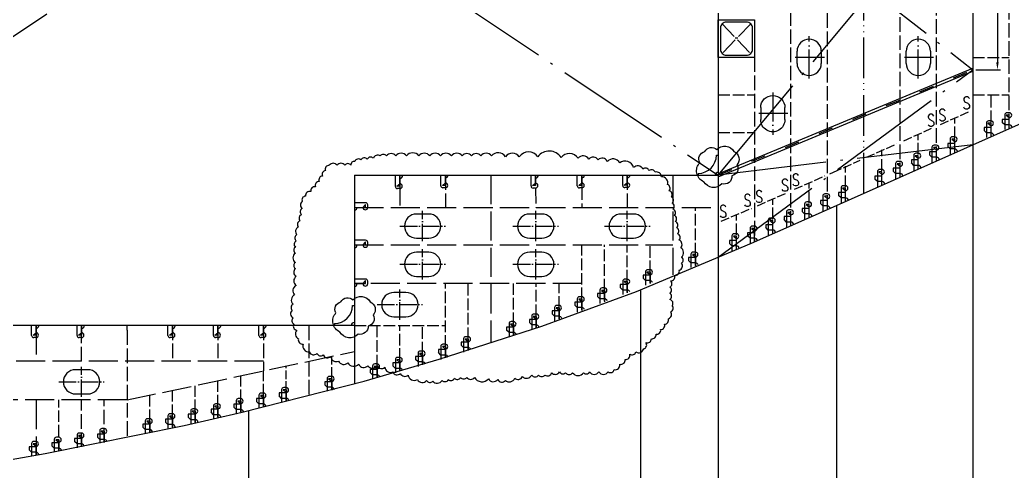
# Model space of a CAD drawing. Extents: x 373818 to 563892, y 592057 to 634257.
# Drawn here: x 533682 to 550048, y 606295 to 613744 of the extents above; entities that cross this region are included whole.
import ezdxf

# ---------------------------------------------------------------- set-up
doc = ezdxf.new("R2010")
doc.units = 0
doc.header["$LTSCALE"] = 40
doc.header["$MEASUREMENT"] = 0
for name, pattern in [('ACAD_ISO02W100', [15, 12, -3]), ('ACAD_ISO03W100', [30, 12, -18]), ('ACAD_ISO04W100', [30.5, 24, -3, 0.5, -3]), ('ACAD_ISO05W100', [34, 24, -3, 0.5, -3, 0.5, -3])]:
    doc.linetypes.add(name, pattern=pattern)
doc.layers.get('0').update_dxf_attribs({"linetype": 'CONTINUOUS'})
doc.layers.get('DEFPOINTS').update_dxf_attribs({"linetype": 'CONTINUOUS'})
for name, color, linetype in [('01CONTINUOUS', 2, 'CONTINUOUS'), ('C-CEN', 4, 'ACAD_ISO04W100'), ('C-CON', 4, 'CONTINUOUS'), ('C-DAS', 4, 'ACAD_ISO02W100'), ('MODIFY', 7, 'CONTINUOUS'), ('TEXT', 9, 'CONTINUOUS'), ('Y-CON', 2, 'CONTINUOUS'), ('Y-DAS', 2, 'ACAD_ISO02W100'), ('Y-H', 2, 'ACAD_ISO03W100'), ('Y-PH', 2, 'ACAD_ISO05W100')]:
    doc.layers.add(name, color=color, linetype=linetype)
doc.styles.add('ROMANS', font='romans.shx', dxfattribs={"width": 0.75, "height": 250, "bigfont": 'hzdx.shx'})

# ---------------------------------------------------------------- blocks, each defined once
blk = doc.blocks.new('A$C3512239F')
at = {"color": 7, "linetype": 'ACAD_ISO04W100', "ltscale": 0.3}
for p, q in [((375, 0), (375, 500)), ((0, 250), (750, 250))]:
    blk.add_line(p, q, dxfattribs=at)
at = {"color": 7, "linetype": 'Continuous'}
for p, q in [((475, 450), (275, 450)), ((275, 50), (475, 50))]:
    blk.add_line(p, q, dxfattribs=at)
for centre, start, end in [((275, 250), 90, 270), ((475, 250), 270, 90)]:
    blk.add_arc(centre, 200, start, end, dxfattribs=at)
blk = doc.blocks.new('A$C63D31A94')
at = {"layer": 'C-CEN', "ltscale": 0.5}
for p, q in [((250, 700), (250, 0)), ((0, 350), (500, 350))]:
    blk.add_line(p, q, dxfattribs=at)
at = {"layer": 'C-CON'}
for p, q in [((50, 250), (50, 450)), ((450, 450), (450, 250))]:
    blk.add_line(p, q, dxfattribs=at)
for centre, start, end in [((250, 450), 0, 180), ((250, 250), 180, 0)]:
    blk.add_arc(centre, 200, start, end, dxfattribs=at)

msp = doc.modelspace()

# ---------------------------------------------------------------- linework, layer by layer
at = {"color": 1, "linetype": 'ByBlock'}
for p, q in [((549805.2, 616094.9), (549805.2, 613044.9)), ((549450.3, 612919.9), (549855.2, 612919.9))]:
    msp.add_line(p, q, dxfattribs=at)
at = {"lineweight": -2, "ltscale": 0.5}
for p, q in [((545200.3, 611204.9), (549400.3, 612944.9)), ((545200.3, 611154.9), (549400, 612895.2))]:
    msp.add_line(p, q, dxfattribs=at)
for p, q in [((549699.3, 612076.1), (549659.3, 612076.1)), ((550000.3, 612210.5), (549960.3, 612210.5)), ((549100.3, 611813.2), (549060.3, 611813.2)), ((548800.3, 611674.7), (548760.3, 611674.7)), ((549400.3, 611682.6), (549400.3, 602462.2)), ((545170.3, 611509.9), (545200.3, 611509.9)), ((548500.3, 611540.7), (548460.3, 611540.7)), ((547900.3, 611274.8), (547860.3, 611274.8)), ((548200.3, 611406.8), (548160.3, 611406.8)), ((544870.3, 611209.9), (544870.3, 611179.9)), ((539950.3, 610959.8), (539910.3, 610959.8)), ((540700.3, 610971.4), (540660.3, 610971.4)), ((542187.8, 610968.4), (542147.8, 610968.4)), ((542950.3, 610971.2), (542910.3, 610971.2)), ((543700.3, 610974.1), (543660.3, 610974.1)), ((547300.3, 611004.9), (547260.3, 611004.9)), ((547000.3, 610871.3), (546960.3, 610871.3)), ((539420.3, 610648.9), (539420.3, 610688.9)), ((546400.3, 610605.8), (546360.3, 610605.8)), ((546700.3, 610738.6), (546660.3, 610738.6)), ((547152.7, 610679), (547152.7, 604412.6)), ((546100.3, 610473), (546060.3, 610473)), ((545800.3, 610340.2), (545760.3, 610340.2)), ((545500.3, 610213.4), (545460.3, 610213.4)), ((539420.3, 610029.9), (539420.3, 610069.9)), ((544825.3, 609909.8), (544785.3, 609909.8)), ((545200.3, 609827.9), (545200.3, 605829.6)), ((544075.3, 609618.6), (544035.3, 609618.6)), ((543700.3, 609464.1), (543660.3, 609464.1)), ((539420.3, 609389.9), (539420.3, 609429.9)), ((543325.3, 609319), (543285.3, 609319)), ((543920.2, 609292.1), (543920.2, 604412.6)), ((542950.3, 609173.4), (542910.3, 609173.4)), ((539170.3, 609029.9), (539200.3, 609029.9)), ((542575.3, 609030.7), (542535.3, 609030.7)), ((542200.3, 608888.8), (542160.3, 608888.8)), ((538870.3, 608729.9), (538870.3, 608699.9)), ((541825.3, 608763.2), (541785.3, 608763.2)), ((533950.3, 608499.9), (533910.3, 608499.9)), ((534700.3, 608499.9), (534660.3, 608499.9)), ((536200.3, 608499.9), (536160.3, 608499.9)), ((536950.3, 608499.9), (536910.3, 608499.9)), ((537700.3, 608499.9), (537660.3, 608499.9)), ((541075.3, 608514.7), (541035.3, 608514.7)), ((540700.3, 608390.2), (540660.3, 608390.2)), ((539950.3, 608171.2), (539910.3, 608171.2)), ((540325.3, 608277.9), (540285.3, 608277.9)), ((539575.3, 608064.4), (539535.3, 608064.4)), ((538825.3, 607858.3), (538785.3, 607858.3)), ((538075.3, 607674.9), (538035.3, 607674.9)), ((537325.3, 607491.8), (537285.3, 607491.8)), ((537700.3, 607583.2), (537660.3, 607583.2)), ((536575.3, 607324), (536535.3, 607324)), ((536950.3, 607405.7), (536910.3, 607405.7)), ((535825.3, 607160.5), (535785.3, 607160.5)), ((536200.3, 607242.3), (536160.3, 607242.3)), ((537455.2, 607294.7), (537455.2, 604412.6)), ((535075.3, 606997.1), (535035.3, 606997.1)), ((534325.3, 606854.1), (534285.3, 606854.1)), ((534700.3, 606923), (534660.3, 606923)), ((533950.3, 606785.2), (533910.3, 606785.2))]:
    msp.add_line(p, q)
at = {"color": 7, "ltscale": 0.2}
for p, q in [((550000.3, 612100.9), (549885.3, 612100.9)), ((549885.3, 612100.9), (549885.3, 612051.4)), ((549925.3, 612175.5), (549925.3, 611934.4)), ((549699.3, 611966.5), (549584.3, 611966.5)), ((549584.3, 611966.5), (549584.3, 611917)), ((549624.3, 611877), (549584.3, 611917)), ((549624.3, 612041.1), (549624.3, 611800)), ((549925.3, 612011.4), (549885.3, 612051.4)), ((550000.3, 612011.4), (549925.3, 612011.4)), ((549025.3, 611778.2), (549025.3, 611519.7)), ((549699.3, 611877), (549624.3, 611877)), ((548725.3, 611639.7), (548725.3, 611381.2)), ((549100.3, 611703.6), (548985.3, 611703.6)), ((548985.3, 611703.6), (548985.3, 611654.1)), ((549025.3, 611614.1), (548985.3, 611654.1)), ((549100.3, 611614.1), (549025.3, 611614.1)), ((548500.3, 611431.2), (548385.3, 611431.2)), ((548385.3, 611431.2), (548385.3, 611381.6)), ((548425.3, 611505.7), (548425.3, 611247.2)), ((548685.3, 611565.1), (548685.3, 611515.6)), ((548800.3, 611565.1), (548685.3, 611565.1)), ((548725.3, 611475.6), (548685.3, 611515.6)), ((548800.3, 611475.6), (548725.3, 611475.6)), ((548200.3, 611297.2), (548085.3, 611297.2)), ((548085.3, 611297.2), (548085.3, 611247.7)), ((548125.3, 611371.8), (548125.3, 611113.3)), ((548425.3, 611341.6), (548385.3, 611381.6)), ((548500.3, 611341.6), (548425.3, 611341.6)), ((539875.3, 610994.8), (539875.3, 611179.9)), ((540625.3, 611006.4), (540625.3, 611173.9)), ((542112.8, 611003.4), (542112.8, 611179.9)), ((542875.3, 611006.2), (542875.3, 611179.9)), ((543625.3, 611009.1), (543625.3, 611179.9)), ((547900.3, 611165.2), (547785.3, 611165.2)), ((547785.3, 611165.2), (547785.3, 611115.7)), ((547825.3, 611075.7), (547785.3, 611115.7)), ((547825.3, 611239.8), (547825.3, 610981.3)), ((548125.3, 611207.7), (548085.3, 611247.7)), ((548200.3, 611207.7), (548125.3, 611207.7)), ((547225.3, 610969.9), (547225.3, 610711.4)), ((547900.3, 611075.7), (547825.3, 611075.7)), ((547000.3, 610761.8), (546885.3, 610761.8)), ((546885.3, 610761.8), (546885.3, 610712.2)), ((546925.3, 610836.3), (546925.3, 610577.9)), ((547300.3, 610895.4), (547185.3, 610895.4)), ((547185.3, 610895.4), (547185.3, 610845.8)), ((547225.3, 610805.8), (547185.3, 610845.8)), ((547300.3, 610805.8), (547225.3, 610805.8)), ((539385.3, 610723.9), (539200.3, 610723.9)), ((546700.3, 610629), (546585.3, 610629)), ((546585.3, 610629), (546585.3, 610579.5)), ((546625.3, 610703.6), (546625.3, 610445.1)), ((546925.3, 610672.2), (546885.3, 610712.2)), ((547000.3, 610672.2), (546925.3, 610672.2)), ((546025.3, 610438), (546025.3, 610179.5)), ((546400.3, 610496.2), (546285.3, 610496.2)), ((546285.3, 610496.2), (546285.3, 610446.7)), ((546325.3, 610406.7), (546285.3, 610446.7)), ((546325.3, 610570.8), (546325.3, 610312.3)), ((546625.3, 610539.5), (546585.3, 610579.5)), ((546700.3, 610539.5), (546625.3, 610539.5)), ((545725.3, 610305.2), (545725.3, 610046.7)), ((546100.3, 610363.4), (545985.3, 610363.4)), ((545985.3, 610363.4), (545985.3, 610313.9)), ((546025.3, 610273.9), (545985.3, 610313.9)), ((546100.3, 610273.9), (546025.3, 610273.9)), ((546400.3, 610406.7), (546325.3, 610406.7)), ((545425.3, 610178.4), (545425.3, 609919.9)), ((545685.3, 610230.7), (545685.3, 610181.1)), ((545800.3, 610230.7), (545685.3, 610230.7)), ((545725.3, 610141.1), (545685.3, 610181.1)), ((545800.3, 610141.1), (545725.3, 610141.1)), ((539385.3, 610104.9), (539200.3, 610104.9)), ((545500.3, 610103.9), (545385.3, 610103.9)), ((545385.3, 610103.9), (545385.3, 610054.3)), ((545425.3, 610014.3), (545385.3, 610054.3)), ((545500.3, 610014.3), (545425.3, 610014.3)), ((544710.3, 609820.4), (544710.3, 609770.8)), ((544825.3, 609820.4), (544710.3, 609820.4)), ((544750.3, 609874.8), (544750.3, 609656)), ((544750.3, 609730.8), (544710.3, 609770.8)), ((544825.3, 609730.8), (544750.3, 609730.8)), ((539385.3, 609464.9), (539200.3, 609464.9)), ((544075.3, 609529.2), (543960.3, 609529.2)), ((543960.3, 609529.2), (543960.3, 609479.6)), ((544000.3, 609439.6), (543960.3, 609479.6)), ((544000.3, 609583.6), (544000.3, 609364.8)), ((543585.3, 609374.7), (543585.3, 609325.1)), ((543700.3, 609374.7), (543585.3, 609374.7)), ((543625.3, 609285.1), (543585.3, 609325.1)), ((543625.3, 609429.1), (543625.3, 609210.3)), ((544075.3, 609439.6), (544000.3, 609439.6)), ((542875.3, 609138.4), (542875.3, 608919.6)), ((543325.3, 609229.5), (543210.3, 609229.5)), ((543210.3, 609229.5), (543210.3, 609179.9)), ((543250.3, 609139.9), (543210.3, 609179.9)), ((543250.3, 609284), (543250.3, 609065.1)), ((543325.3, 609139.9), (543250.3, 609139.9)), ((543700.3, 609285.1), (543625.3, 609285.1)), ((542500.3, 608995.7), (542500.3, 608776.9)), ((542835.3, 609083.9), (542835.3, 609034.4)), ((542950.3, 609083.9), (542835.3, 609083.9)), ((542875.3, 608994.4), (542835.3, 609034.4)), ((542950.3, 608994.4), (542875.3, 608994.4)), ((542085.3, 608799.3), (542085.3, 608749.8)), ((542200.3, 608799.3), (542085.3, 608799.3)), ((542125.3, 608853.8), (542125.3, 608634.9)), ((542575.3, 608941.3), (542460.3, 608941.3)), ((542460.3, 608941.3), (542460.3, 608891.7)), ((542500.3, 608851.7), (542460.3, 608891.7)), ((542575.3, 608851.7), (542500.3, 608851.7)), ((533875.3, 608534.9), (533875.3, 608699.9)), ((534625.3, 608534.9), (534625.3, 608699.9)), ((536125.3, 608534.9), (536125.3, 608699.9)), ((536875.3, 608534.9), (536875.3, 608699.9)), ((537625.3, 608534.9), (537625.3, 608699.9)), ((541825.3, 608673.7), (541710.3, 608673.7)), ((541710.3, 608673.7), (541710.3, 608624.2)), ((541750.3, 608728.2), (541750.3, 608509.3)), ((542125.3, 608709.8), (542085.3, 608749.8)), ((542200.3, 608709.8), (542125.3, 608709.8)), ((541000.3, 608479.7), (541000.3, 608260.9)), ((541750.3, 608584.2), (541710.3, 608624.2)), ((541825.3, 608584.2), (541750.3, 608584.2)), ((540625.3, 608355.2), (540625.3, 608136.9)), ((541075.3, 608425.2), (540960.3, 608425.2)), ((540960.3, 608425.2), (540960.3, 608375.7)), ((541000.3, 608335.7), (540960.3, 608375.7)), ((541075.3, 608335.7), (541000.3, 608335.7)), ((540325.3, 608188.4), (540210.3, 608188.4)), ((540210.3, 608188.4), (540210.3, 608138.8)), ((540250.3, 608242.9), (540250.3, 608025.1)), ((540700.3, 608300.7), (540585.3, 608300.7)), ((540585.3, 608300.7), (540585.3, 608251.2)), ((540625.3, 608211.2), (540585.3, 608251.2)), ((540700.3, 608211.2), (540625.3, 608211.2)), ((539500.3, 608029.4), (539500.3, 607824.4)), ((539835.3, 608081.7), (539835.3, 608032.1)), ((539950.3, 608081.7), (539835.3, 608081.7)), ((539875.3, 607992.1), (539835.3, 608032.1)), ((539875.3, 608136.2), (539875.3, 607919.3)), ((539950.3, 607992.1), (539875.3, 607992.1)), ((540250.3, 608098.8), (540210.3, 608138.8)), ((540325.3, 608098.8), (540250.3, 608098.8)), ((538750.3, 607823.3), (538750.3, 607618.2)), ((539575.3, 607975), (539460.3, 607975)), ((539460.3, 607975), (539460.3, 607925.4)), ((539500.3, 607885.4), (539460.3, 607925.4)), ((539575.3, 607885.4), (539500.3, 607885.4)), ((538825.3, 607768.8), (538710.3, 607768.8)), ((538710.3, 607768.8), (538710.3, 607719.3)), ((538750.3, 607679.3), (538710.3, 607719.3)), ((538825.3, 607679.3), (538750.3, 607679.3)), ((537700.3, 607493.7), (537585.3, 607493.7)), ((537585.3, 607493.7), (537585.3, 607444.2)), ((537625.3, 607548.2), (537625.3, 607343.1)), ((538075.3, 607585.4), (537960.3, 607585.4)), ((537960.3, 607585.4), (537960.3, 607535.9)), ((538000.3, 607495.9), (537960.3, 607535.9)), ((538000.3, 607639.9), (538000.3, 607434.8)), ((538075.3, 607495.9), (538000.3, 607495.9)), ((536875.3, 607370.7), (536875.3, 607165.7)), ((537325.3, 607402.3), (537210.3, 607402.3)), ((537210.3, 607402.3), (537210.3, 607352.7)), ((537250.3, 607312.7), (537210.3, 607352.7)), ((537250.3, 607456.8), (537250.3, 607251.7)), ((537625.3, 607404.2), (537585.3, 607444.2)), ((537700.3, 607404.2), (537625.3, 607404.2)), ((536125.3, 607207.3), (536125.3, 607002.2)), ((536575.3, 607234.5), (536460.3, 607234.5)), ((536460.3, 607234.5), (536460.3, 607185)), ((536500.3, 607145), (536460.3, 607185)), ((536500.3, 607289), (536500.3, 607083.9)), ((536835.3, 607316.3), (536835.3, 607266.7)), ((536950.3, 607316.3), (536835.3, 607316.3)), ((536875.3, 607226.7), (536835.3, 607266.7)), ((536950.3, 607226.7), (536875.3, 607226.7)), ((537325.3, 607312.7), (537250.3, 607312.7)), ((535825.3, 607071.1), (535710.3, 607071.1)), ((535710.3, 607071.1), (535710.3, 607021.5)), ((535750.3, 606981.5), (535710.3, 607021.5)), ((535750.3, 607125.5), (535750.3, 606920.5)), ((536200.3, 607152.8), (536085.3, 607152.8)), ((536085.3, 607152.8), (536085.3, 607103.3)), ((536125.3, 607063.3), (536085.3, 607103.3)), ((536200.3, 607063.3), (536125.3, 607063.3)), ((536575.3, 607145), (536500.3, 607145)), ((534585.3, 606833.6), (534585.3, 606784)), ((534700.3, 606833.6), (534585.3, 606833.6)), ((534625.3, 606888), (534625.3, 606682.9)), ((535075.3, 606907.6), (534960.3, 606907.6)), ((534960.3, 606907.6), (534960.3, 606858.1)), ((535000.3, 606818.1), (534960.3, 606858.1)), ((535000.3, 606962.1), (535000.3, 606757)), ((535825.3, 606981.5), (535750.3, 606981.5)), ((533950.3, 606695.7), (533835.3, 606695.7)), ((533835.3, 606695.7), (533835.3, 606646.2)), ((533875.3, 606750.2), (533875.3, 606545.1)), ((534325.3, 606764.6), (534210.3, 606764.6)), ((534210.3, 606764.6), (534210.3, 606715.1)), ((534250.3, 606675.1), (534210.3, 606715.1)), ((534250.3, 606819.1), (534250.3, 606614)), ((534325.3, 606675.1), (534250.3, 606675.1)), ((534625.3, 606744), (534585.3, 606784)), ((534700.3, 606744), (534625.3, 606744)), ((535075.3, 606818.1), (535000.3, 606818.1)), ((533875.3, 606606.2), (533835.3, 606646.2)), ((533950.3, 606606.2), (533875.3, 606606.2))]:
    msp.add_line(p, q, dxfattribs=at)
for centre, radius, start, end in [((549659.3, 612041.1), 35, 90, 180), ((549699.3, 612036.1), 40, 270, 90), ((549960.3, 612175.5), 35, 90, 180), ((550000.3, 612170.5), 40, 270, 90), ((549060.3, 611778.2), 35, 90, 180), ((549100.3, 611773.2), 40, 270, 90), ((548760.3, 611639.7), 35, 90, 180), ((548800.3, 611634.7), 40, 270, 90), ((544870.3, 611509.9), 300, 270, 0), ((548460.3, 611505.7), 35, 90, 180), ((548500.3, 611500.7), 40, 270, 90), ((547860.3, 611239.8), 35, 90, 180), ((547900.3, 611234.8), 40, 270, 90), ((548160.3, 611371.8), 35, 90, 180), ((548200.3, 611366.8), 40, 270, 90), ((545200.3, 611179.9), 50, 90, 180), ((539910.3, 610994.8), 35, 180, 270), ((539950.3, 610999.8), 40, 270, 90), ((540660.3, 611006.4), 35, 180, 270), ((540700.3, 611011.4), 40, 270, 90), ((542147.8, 611003.4), 35, 180, 270), ((542187.8, 611008.4), 40, 270, 90), ((542910.3, 611006.2), 35, 180, 270), ((542950.3, 611011.2), 40, 270, 90), ((543660.3, 611009.1), 35, 180, 270), ((543700.3, 611014.1), 40, 270, 90), ((547260.3, 610969.9), 35, 90, 180), ((547300.3, 610964.9), 40, 270, 90), ((546960.3, 610836.3), 35, 90, 180), ((547000.3, 610831.3), 40, 270, 90), ((539380.3, 610648.9), 40, 180, 360), ((539385.3, 610688.9), 35, 0, 90), ((546360.3, 610570.8), 35, 90, 180), ((546400.3, 610565.8), 40, 270, 90), ((546660.3, 610703.6), 35, 90, 180), ((546700.3, 610698.6), 40, 270, 90), ((546060.3, 610438), 35, 90, 180), ((546100.3, 610433), 40, 270, 90), ((545760.3, 610305.2), 35, 90, 180), ((545800.3, 610300.2), 40, 270, 90), ((545460.3, 610178.4), 35, 90, 180), ((545500.3, 610173.4), 40, 270, 90), ((539380.3, 610029.9), 40, 180, 360), ((539385.3, 610069.9), 35, 0, 90), ((544785.3, 609874.8), 35, 90, 180), ((544825.3, 609869.8), 40, 270, 90), ((544035.3, 609583.6), 35, 90, 180), ((544075.3, 609578.6), 40, 270, 90), ((539385.3, 609429.9), 35, 0, 90), ((543660.3, 609429.1), 35, 90, 180), ((543700.3, 609424.1), 40, 270, 90), ((539380.3, 609389.9), 40, 180, 360), ((543285.3, 609284), 35, 90, 180), ((543325.3, 609279), 40, 270, 90), ((542910.3, 609138.4), 35, 90, 180), ((542950.3, 609133.4), 40, 270, 90), ((538870.3, 609029.9), 300, 270, 0), ((542535.3, 608995.7), 35, 90, 180), ((542575.3, 608990.7), 40, 270, 90), ((542160.3, 608853.8), 35, 90, 180), ((542200.3, 608848.8), 40, 270, 90), ((539200.3, 608699.9), 50, 90, 180), ((541785.3, 608728.2), 35, 90, 180), ((541825.3, 608723.2), 40, 270, 90), ((533910.3, 608534.9), 35, 180, 270), ((533950.3, 608539.9), 40, 270, 90), ((534660.3, 608534.9), 35, 180, 270), ((534700.3, 608539.9), 40, 270, 90), ((536160.3, 608534.9), 35, 180, 270), ((536200.3, 608539.9), 40, 270, 90), ((536910.3, 608534.9), 35, 180, 270), ((536950.3, 608539.9), 40, 270, 90), ((537660.3, 608534.9), 35, 180, 270), ((537700.3, 608539.9), 40, 270, 90), ((541035.3, 608479.7), 35, 90, 180), ((541075.3, 608474.7), 40, 270, 90), ((540660.3, 608355.2), 35, 90, 180), ((540700.3, 608350.2), 40, 270, 90), ((539910.3, 608136.2), 35, 90, 180), ((539950.3, 608131.2), 40, 270, 90), ((540285.3, 608242.9), 35, 90, 180), ((540325.3, 608237.9), 40, 270, 90), ((539535.3, 608029.4), 35, 90, 180), ((539575.3, 608024.4), 40, 270, 90), ((538785.3, 607823.3), 35, 90, 180), ((538825.3, 607818.3), 40, 270, 90), ((538035.3, 607639.9), 35, 90, 180), ((538075.3, 607634.9), 40, 270, 90), ((537285.3, 607456.8), 35, 90, 180), ((537325.3, 607451.8), 40, 270, 90), ((537660.3, 607548.2), 35, 90, 180), ((537700.3, 607543.2), 40, 270, 90), ((536535.3, 607289), 35, 90, 180), ((536575.3, 607284), 40, 270, 90), ((536910.3, 607370.7), 35, 90, 180), ((536950.3, 607365.7), 40, 270, 90), ((535785.3, 607125.5), 35, 90, 180), ((535825.3, 607120.5), 40, 270, 90), ((536160.3, 607207.3), 35, 90, 180), ((536200.3, 607202.3), 40, 270, 90), ((535035.3, 606962.1), 35, 90, 180), ((535075.3, 606957.1), 40, 270, 90), ((534285.3, 606819.1), 35, 90, 180), ((534325.3, 606814.1), 40, 270, 90), ((534660.3, 606888), 35, 90, 180), ((534700.3, 606883), 40, 270, 90), ((533910.3, 606750.2), 35, 90, 180), ((533950.3, 606745.2), 40, 270, 90)]:
    msp.add_arc(centre, radius, start, end)
for centre, start, end in [((550000.3, 611966.4), 0, 90), ((549699.3, 611832), 0, 90), ((549100.3, 611569.1), 0, 90), ((548800.3, 611430.6), 0, 90), ((548500.3, 611296.6), 0, 90), ((539950.3, 611170.1), 270, 8.76984), ((540700.3, 611181.6), 270, 357.7434), ((542187.8, 611178.7), 270, 8.76984), ((542950.3, 611181.5), 270, 357.92635), ((543700.3, 611184.4), 270, 354.23381), ((548200.3, 611162.7), 0, 90), ((547900.3, 611030.7), 0, 90), ((547300.3, 610760.8), 0, 90), ((539200.3, 610648.9), 270, 0), ((547000.3, 610627.3), 0, 90), ((546700.3, 610494.5), 0, 90), ((546100.3, 610228.9), 0, 90), ((546400.3, 610361.7), 0, 90), ((545800.3, 610096.1), 0, 90), ((539200.3, 610029.9), 270, 0), ((545500.3, 609969.3), 0, 90), ((544825.3, 609685.8), 15.80224, 90), ((539200.3, 609389.9), 270, 0), ((544075.3, 609394.6), 15.80224, 90), ((543325.3, 609094.9), 15.80224, 90), ((543700.3, 609240.1), 15.80224, 90), ((542950.3, 608949.4), 15.80224, 90), ((542575.3, 608806.7), 15.80224, 90), ((533950.3, 608696.7), 270, 355.34759), ((534700.3, 608696.7), 270, 355.34759), ((536200.3, 608696.7), 270, 355.34759), ((536950.3, 608696.7), 270, 355.34759), ((537700.3, 608696.7), 270, 355.34759), ((542200.3, 608664.8), 15.80224, 90), ((541825.3, 608539.2), 15.80224, 90), ((541075.3, 608290.7), 15.80224, 90), ((540700.3, 608166.2), 15.40693, 90), ((539950.3, 607947.1), 5.85431, 90), ((540325.3, 608053.9), 5.85431, 90), ((539575.3, 607840.4), 5.85431, 90), ((538825.3, 607634.3), 5.85431, 90), ((538075.3, 607450.9), 5.85431, 90), ((537700.3, 607359.2), 5.85431, 90), ((536950.3, 607181.7), 5.85431, 90), ((537325.3, 607267.8), 5.85431, 90), ((536200.3, 607018.3), 5.85431, 90), ((536575.3, 607100), 5.85431, 90), ((535825.3, 606936.5), 5.85431, 90), ((534325.3, 606630.1), 5.85431, 90), ((534700.3, 606699), 5.85431, 90), ((535075.3, 606773.1), 5.85431, 90), ((533950.3, 606561.2), 5.85431, 90)]:
    msp.add_arc(centre, 45, start, end, dxfattribs=at)
at = {"color": 1, "linetype": 'ByBlock'}
msp.add_solid([(549784.4, 613044.9), (549826, 613044.9), (549805.2, 612919.9)], dxfattribs=at)
at = {"layer": '01CONTINUOUS'}
for p, q in [((549400.3, 614789.9), (549400.3, 611682.6)), ((539200.3, 611179.9), (539200.3, 607730.6)), ((539200.3, 611179.9), (539200.3, 607730.6)), ((539200.3, 611179.9), (545200.3, 611179.9)), ((539200.3, 608699.9), (526450.3, 608699.9))]:
    msp.add_line(p, q, dxfattribs=at)
msp.add_lwpolyline([(545200.3, 613743.9), (545800.3, 613743.9), (545800.3, 613124.9), (545200.3, 613124.9)], close=True, dxfattribs=at)
msp.add_lwpolyline([(532788.3, 606356.4), (534100.3, 606585.7), (536393.3, 607049.3), (537350.3, 607267.9), (539359.3, 607781.5), (540600.3, 608142), (542293.3, 608688.1), (543850.3, 609262.9), (545749.3, 610057.6), (547100.3, 610655.6), (550350.3, 612106.7)], dxfattribs=at)
at = {"layer": 'C-CEN', "ltscale": 2}
for p, q in [((526450.3, 623739.9), (545200.3, 611179.9)), ((526450.3, 608699.9), (545200.3, 621259.9)), ((545200.3, 616219.9), (549400.3, 612919.9)), ((545200.3, 611179.9), (549400.3, 616206.9)), ((545200.3, 609827.9), (549400.3, 612919.9)), ((549400.3, 611682.6), (545200.3, 611179.9))]:
    msp.add_line(p, q, dxfattribs=at)
at = {"layer": 'C-CEN', "ltscale": 0.3}
for p, q in [((545264.6, 613678.2), (545736, 613187.8)), ((545736, 613678.2), (545264.6, 613187.8))]:
    msp.add_line(p, q, dxfattribs=at)
at = {"layer": 'C-DAS', "ltscale": 0.5}
for p, q in [((548200.3, 611146.8), (548200.3, 619314.9)), ((546400.3, 610345.8), (546400.3, 618695.9)), ((547000.3, 610611.3), (547000.3, 618695.9)), ((548800.3, 611414.7), (548800.3, 616206.9)), ((550000.3, 611950.5), (550000.3, 616219.9)), ((545800.3, 613124.9), (545800.3, 610080.2))]:
    msp.add_line(p, q, dxfattribs=at)
at = {"layer": 'C-DAS', "ltscale": 0.3}
for p, q in [((545848, 610676.3), (546339.6, 610893.9)), ((545246.9, 610422.4), (545749.3, 610632.6))]:
    msp.add_line(p, q, dxfattribs=at)
at = {"layer": 'C-DAS'}
for p, q in [((539200.3, 610648.9), (545200.3, 610648.9)), ((539200.3, 610029.9), (544450.3, 610029.9)), ((542950.3, 609389.9), (539200.3, 609389.9)), ((535450.3, 607469.9), (539200.3, 608269.9)), ((537700.3, 608109.9), (523450.3, 608109.9)), ((535450.3, 607469.9), (529450.3, 607469.9))]:
    msp.add_line(p, q, dxfattribs=at)
at = {"layer": 'C-DAS', "ltscale": 0.3}
for points in [[(548866.4, 612019.1), (549354.2, 612237)], [(548259.9, 611748.4), (548746.2, 611965.5)], [(547647.5, 611474.9), (548142.8, 611696.1)], [(547039.4, 611203.6), (547100.3, 611230.6), (547541.4, 611427.5)], [(546458.8, 610946.7), (546959.9, 611168.5)]]:
    msp.add_lwpolyline(points, dxfattribs=at)
at = {"layer": 'DEFPOINTS', "color": 0, "linetype": 'ByBlock'}
msp.add_point((549400.3, 612919.9), dxfattribs=at)
at = {"layer": 'MODIFY', "color": 1, "linetype": 'Continuous'}
for points in [[(545459.8, 611568.4, -0.5205671), (545509.6, 611353.1, -0.5205671), (545426.7, 611171, -0.5205671), (545260.8, 611038.5, -0.5205671), (544962.2, 611071.6, -0.5205671), (544895.9, 611386.3, -0.5205671), (544978.8, 611568.4, -0.5205671), (545177.9, 611601.5, -0.5205671), (545459.8, 611568.4)], [(539143, 611343.9, 0.5205671), (539041.1, 611343.9, 0.5205671), (538913.7, 611343.9, 0.5205671), (538786.3, 611343.9, 0.5205671), (538722.6, 611254.8, 0.5205671), (538671.7, 611165.7, 0.5205671), (538620.7, 611076.6, 0.5205671), (538557, 610987.5, 0.5205671), (538480.6, 610911.2, 0.5205671), (538391.4, 610834.8, 0.5205671), (538340.5, 610745.7, 0.5205671), (538340.5, 610631.1, 0.5205671), (538327.7, 610529.3, 0.5205671), (538302.3, 610427.5, 0.5205671), (538276.8, 610325.6, 0.5205671), (538251.3, 610198.4, 0.5205671), (538238.6, 610096.5, 0.5205671), (538225.8, 609994.7, 0.5205671), (538225.8, 609892.9, 0.5205671), (538225.8, 609740.1, 0.5205671), (538225.8, 609638.3, 0.5205671), (538238.6, 609511, 0.5205671), (538238.6, 609358.3, 0.5205671), (538213.1, 609205.5, 0.5205671), (538187.6, 609052.8, 0.5205671), (538174.9, 608951, 0.5205671), (538187.6, 608823.7, 0.5205671), (538200.3, 608721.9, 0.5205671), (538251.3, 608620, 0.5205671), (538276.8, 608480, 0.5205671), (538353.2, 608390.9, 0.5205671), (538455.1, 608263.6, 0.5205671), (538582.5, 608238.2, 0.5205671), (538684.4, 608212.7, 0.5205671), (538811.8, 608187.3, 0.5205671), (538939.2, 608110.9, 0.5205671), (539092, 608085.4, 0.5205671), (539270.3, 608060, 0.5205671), (539423.2, 608034.5, 0.5205671), (539576.1, 608034.5, 0.5205671), (539703.4, 608009.1, 0.5205671), (539830.8, 607932.7, 0.5205671), (539958.2, 607907.2, 0.5205671), (540085.6, 607881.8, 0.5205671), (540238.4, 607805.4, 0.5205671), (540391.3, 607792.7, 0.5205671), (540493.2, 607780, 0.5205671), (540646, 607792.7, 0.5205671), (540747.9, 607805.4, 0.5205671), (540849.9, 607830.9, 0.5205671), (540951.8, 607843.6, 0.5205671), (541053.7, 607843.6, 0.5205671), (541181, 607843.6, 0.5205671), (541410.3, 607818.1, 0.5205671), (541563.2, 607805.4, 0.5205671), (541690.6, 607792.7, 0.5205671), (541843.4, 607830.9, 0.5205671), (541970.8, 607856.3, 0.5205671), (542123.7, 607881.8, 0.5205671), (542238.3, 607881.8, 0.5205671), (542340.2, 607881.8, 0.5205671), (542454.8, 607920, 0.5205671), (542582.2, 607932.7, 0.5205671), (542684.1, 607920, 0.5205671), (542798.8, 607920, 0.5205671), (542977.1, 607920, 0.5205671), (543079, 607932.7, 0.5205671), (543231.9, 607932.7, 0.5205671), (543384.7, 607932.7, 0.5205671), (543486.6, 607970.9, 0.5205671), (543575.8, 608060, 0.5205671), (543664.9, 608136.3, 0.5205671), (543741.4, 608225.4, 0.5205671), (543843.3, 608263.6, 0.5205671), (543970.7, 608314.5, 0.5205671), (544008.9, 608416.4, 0.5205671), (544098, 608480, 0.5205671), (544174.5, 608556.4, 0.5205671), (544250.9, 608632.8, 0.5205671), (544314.6, 608721.9, 0.5205671), (544378.3, 608811, 0.5205671), (544416.5, 608925.5, 0.5205671), (544442, 609027.3, 0.5205671), (544403.8, 609129.2, 0.5205671), (544403.8, 609231, 0.5205671), (544403.8, 609332.8, 0.5205671), (544416.5, 609434.7, 0.5205671), (544480.2, 609523.8, 0.5205671), (544556.6, 609612.8, 0.5205671), (544594.8, 609727.4, 0.5205671), (544594.8, 609829.2, 0.5205671), (544582.1, 609982, 0.5205671), (544556.6, 610109.3, 0.5205671), (544531.1, 610211.1, 0.5205671), (544518.4, 610312.9, 0.5205671), (544492.9, 610414.7, 0.5205671), (544480.2, 610516.6, 0.5205671), (544454.7, 610618.4, 0.5205671), (544442, 610720.2, 0.5205671), (544429.2, 610822.1, 0.5205671), (544391, 610923.9, 0.5205671), (544365.5, 611025.7, 0.5205671), (544263.6, 611153, 0.5205671), (544161.7, 611229.4, 0.5205671), (544059.8, 611254.8, 0.5205671), (543957.9, 611280.3, 0.5205671), (543805.1, 611305.7, 0.5205671), (543575.8, 611382.1, 0.5205671), (543372, 611407.6, 0.5205671), (543219.1, 611433, 0.5205671), (543066.3, 611445.7, 0.5205671), (542887.9, 611458.5, 0.5205671), (542607.7, 611471.2, 0.5205671), (542225.6, 611483.9, 0.5205671), (541919.8, 611483.9, 0.5205671), (541690.6, 611483.9, 0.5205671), (541461.3, 611496.7, 0.5205671), (541282.9, 611496.7, 0.5205671), (541130.1, 611496.7, 0.5205671), (540977.2, 611496.7, 0.5205671), (540798.9, 611496.7, 0.5205671), (540620.6, 611496.7, 0.5205671), (540442.2, 611496.7, 0.5205671), (540263.9, 611496.7, 0.5205671), (540060.1, 611496.7, 0.5205671), (539881.8, 611496.7, 0.5205671), (539728.9, 611496.7, 0.5205671), (539627, 611496.7, 0.5205671), (539512.4, 611458.5, 0.5205671), (539410.5, 611445.7, 0.5205671), (539308.6, 611433, 0.5205671), (539206.6, 611407.6, 0.5205671), (539143, 611343.9)], [(539459.8, 609088.4, -0.5205671), (539509.6, 608873.1, -0.5205671), (539426.7, 608691, -0.5205671), (539260.8, 608558.5, -0.5205671), (538962.2, 608591.6, -0.5205671), (538895.9, 608906.3, -0.5205671), (538978.8, 609088.4, -0.5205671), (539177.9, 609121.5, -0.5205671), (539459.8, 609088.4)]]:
    msp.add_lwpolyline(points, format="xyb", close=True, dxfattribs=at)
at = {"layer": 'TEXT'}
msp.add_lwpolyline([(545235.3, 613258.5, 0.4142136), (545335.3, 613158.5), (545665.3, 613158.5, 0.4142136), (545765.3, 613258.5), (545765.3, 613607.5, 0.4142136), (545665.3, 613707.5), (545335.3, 613707.5, 0.4142136), (545235.3, 613607.5), (545235.3, 613258.5)], format="xyb", dxfattribs=at)
at = {"layer": 'Y-CON'}
for p, q in [((545200.3, 622611.9), (545200.3, 613699.9)), ((545200.3, 622611.9), (545200.3, 613699.9)), ((545200.3, 621714.7), (545200.3, 613699.9)), ((545200.3, 621714.7), (545200.3, 613699.9)), ((545200.3, 613699.9), (545200.3, 610725.1)), ((545200.3, 613699.9), (545200.3, 609827.9)), ((545200.3, 613699.9), (545200.3, 609827.9)), ((545200.3, 613699.9), (545200.3, 610725.1)), ((545800.3, 613699.9), (545800.3, 613069.9)), ((545800.3, 613699.9), (545800.3, 613124.9)), ((539950.3, 610999.8), (539950.3, 611179.9)), ((540700.3, 611011.4), (540700.3, 611171.4)), ((542187.8, 611008.4), (542187.8, 611179.9)), ((542950.3, 611011.2), (542950.3, 611179.9)), ((543700.3, 611014.1), (543700.3, 611179.9)), ((544825.3, 609869.8), (544825.3, 609682.7)), ((544075.3, 609578.6), (544075.3, 609391.5)), ((543700.3, 609424.1), (543700.3, 609237)), ((542950.3, 609133.4), (542950.3, 608946.2)), ((543325.3, 609279), (543325.3, 609091.8)), ((542575.3, 608990.7), (542575.3, 608803.6)), ((542200.3, 608848.8), (542200.3, 608661.6)), ((533950.3, 608539.9), (533950.3, 608699.9)), ((534700.3, 608539.9), (534700.3, 608699.9)), ((536200.3, 608539.9), (536200.3, 608699.9)), ((536950.3, 608539.9), (536950.3, 608699.9)), ((537700.3, 608539.9), (537700.3, 608699.9)), ((541825.3, 608723.2), (541825.3, 608536)), ((541075.3, 608474.7), (541075.3, 608287.5)), ((540700.3, 608350.2), (540700.3, 608163)), ((540325.3, 608237.9), (540325.3, 608050.7)), ((539575.3, 608024.4), (539575.3, 607837.3)), ((539950.3, 608131.2), (539950.3, 607944)), ((538825.3, 607818.3), (538825.3, 607631.1)), ((537700.3, 607543.2), (537700.3, 607356)), ((538075.3, 607634.9), (538075.3, 607447.7)), ((536950.3, 607365.7), (536950.3, 607178.6)), ((537325.3, 607451.8), (537325.3, 607264.6)), ((536200.3, 607202.3), (536200.3, 607015.1)), ((536575.3, 607284), (536575.3, 607096.9)), ((535825.3, 607120.5), (535825.3, 606933.4)), ((534700.3, 606883), (534700.3, 606695.9)), ((535075.3, 606957.1), (535075.3, 606769.9)), ((533950.3, 606745.2), (533950.3, 606558)), ((534325.3, 606814.1), (534325.3, 606626.9))]:
    msp.add_line(p, q, dxfattribs=at)
for points in [[(550000.3, 611950.5), (550000.3, 612170.5), (549950.3, 612170.5), (550000.3, 612130.5)], [(549699.3, 611816.1), (549699.3, 612036.1), (549649.3, 612036.1), (549699.3, 611996.1)], [(549100.3, 611553.2), (549100.3, 611773.2), (549050.3, 611773.2), (549100.3, 611733.2)], [(548800.3, 611414.7), (548800.3, 611634.7), (548750.3, 611634.7), (548800.3, 611594.7)], [(548500.3, 611280.7), (548500.3, 611500.7), (548450.3, 611500.7), (548500.3, 611460.7)], [(548200.3, 611146.8), (548200.3, 611366.8), (548150.3, 611366.8), (548200.3, 611326.8)], [(539950.3, 611152.6), (539950.3, 610999.8), (539900.3, 610999.8), (539950.3, 611039.8)], [(540700.3, 611179.9), (540700.3, 611011.4), (540650.3, 611011.4), (540700.3, 611051.4)], [(542187.8, 611161.2), (542187.8, 611008.4), (542137.8, 611008.4), (542187.8, 611048.4)], [(542950.3, 611164.1), (542950.3, 611011.2), (542900.3, 611011.2), (542950.3, 611051.2)], [(543700.3, 611167), (543700.3, 611014.1), (543650.3, 611014.1), (543700.3, 611054.1)], [(547900.3, 611012.8), (547900.3, 611232.8), (547850.3, 611232.8), (547900.3, 611192.8)], [(547300.3, 610744.9), (547300.3, 610964.9), (547250.3, 610964.9), (547300.3, 610924.9)], [(547000.3, 610611.3), (547000.3, 610831.3), (546950.3, 610831.3), (547000.3, 610791.3)], [(539200.3, 610648.9), (539380.3, 610648.9), (539380.3, 610698.9), (539340.3, 610648.9)], [(546700.3, 610478.6), (546700.3, 610698.6), (546650.3, 610698.6), (546700.3, 610658.6)], [(546100.3, 610213), (546100.3, 610433), (546050.3, 610433), (546100.3, 610393)], [(546400.3, 610345.8), (546400.3, 610565.8), (546350.3, 610565.8), (546400.3, 610525.8)], [(545800.3, 610080.2), (545800.3, 610300.2), (545750.3, 610300.2), (545800.3, 610260.2)], [(545500.3, 609953.4), (545500.3, 610173.4), (545450.3, 610173.4), (545500.3, 610133.4)], [(539200.3, 610029.9), (539380.3, 610029.9), (539380.3, 610079.9), (539340.3, 610029.9)], [(544825.3, 609689.8), (544825.3, 609869.8), (544775.3, 609869.8), (544825.3, 609829.8)], [(544075.3, 609398.6), (544075.3, 609578.6), (544025.3, 609578.6), (544075.3, 609538.6)], [(539200.3, 609389.9), (539380.3, 609389.9), (539380.3, 609439.9), (539340.3, 609389.9)], [(543700.3, 609244.1), (543700.3, 609424.1), (543650.3, 609424.1), (543700.3, 609384.1)], [(542950.3, 608953.4), (542950.3, 609133.4), (542900.3, 609133.4), (542950.3, 609093.4)], [(543325.3, 609099), (543325.3, 609279), (543275.3, 609279), (543325.3, 609239)], [(542575.3, 608810.7), (542575.3, 608990.7), (542525.3, 608990.7), (542575.3, 608950.7)], [(542200.3, 608668.8), (542200.3, 608848.8), (542150.3, 608848.8), (542200.3, 608808.8)], [(533950.3, 608692.7), (533950.3, 608539.9), (533900.3, 608539.9), (533950.3, 608579.9)], [(534700.3, 608692.7), (534700.3, 608539.9), (534650.3, 608539.9), (534700.3, 608579.9)], [(536200.3, 608692.7), (536200.3, 608539.9), (536150.3, 608539.9), (536200.3, 608579.9)], [(536950.3, 608692.7), (536950.3, 608539.9), (536900.3, 608539.9), (536950.3, 608579.9)], [(537700.3, 608692.7), (537700.3, 608539.9), (537650.3, 608539.9), (537700.3, 608579.9)], [(541825.3, 608543.2), (541825.3, 608723.2), (541775.3, 608723.2), (541825.3, 608683.2)], [(541075.3, 608294.7), (541075.3, 608474.7), (541025.3, 608474.7), (541075.3, 608434.7)], [(540700.3, 608170.2), (540700.3, 608350.2), (540650.3, 608350.2), (540700.3, 608310.2)], [(540325.3, 608057.9), (540325.3, 608237.9), (540275.3, 608237.9), (540325.3, 608197.9)], [(539575.3, 607844.4), (539575.3, 608024.4), (539525.3, 608024.4), (539575.3, 607984.4)], [(539950.3, 607951.2), (539950.3, 608131.2), (539900.3, 608131.2), (539950.3, 608091.2)], [(538825.3, 607638.3), (538825.3, 607818.3), (538775.3, 607818.3), (538825.3, 607778.3)], [(537700.3, 607363.2), (537700.3, 607543.2), (537650.3, 607543.2), (537700.3, 607503.2)], [(538075.3, 607454.9), (538075.3, 607634.9), (538025.3, 607634.9), (538075.3, 607594.9)], [(536950.3, 607185.7), (536950.3, 607365.7), (536900.3, 607365.7), (536950.3, 607325.7)], [(537325.3, 607271.8), (537325.3, 607451.8), (537275.3, 607451.8), (537325.3, 607411.8)], [(536200.3, 607022.3), (536200.3, 607202.3), (536150.3, 607202.3), (536200.3, 607162.3)], [(536575.3, 607104), (536575.3, 607284), (536525.3, 607284), (536575.3, 607244)], [(535825.3, 606940.5), (535825.3, 607120.5), (535775.3, 607120.5), (535825.3, 607080.5)], [(534700.3, 606703), (534700.3, 606883), (534650.3, 606883), (534700.3, 606843)], [(535075.3, 606777.1), (535075.3, 606957.1), (535025.3, 606957.1), (535075.3, 606917.1)], [(533950.3, 606565.2), (533950.3, 606745.2), (533900.3, 606745.2), (533950.3, 606705.2)], [(534325.3, 606634.1), (534325.3, 606814.1), (534275.3, 606814.1), (534325.3, 606774.1)]]:
    msp.add_lwpolyline(points, dxfattribs=at)
at = {"layer": 'Y-DAS', "ltscale": 0.4}
for p, q in [((549400.3, 613124.9), (550000.3, 613124.9)), ((545200.3, 612505.9), (545800.3, 612505.9)), ((549400.3, 612505.9), (550000.3, 612505.9)), ((549699.3, 611816.1), (549699.3, 612505.9)), ((549100.3, 611552.7), (549100.3, 612123.6)), ((545200.3, 611886.9), (545800.3, 611886.9)), ((548500.3, 611280.2), (548500.3, 611859)), ((547900.3, 611012.3), (547900.3, 611597.4)), ((547300.3, 610744.4), (547300.3, 611329.5)), ((546700.3, 610478.1), (546700.3, 611053.6)), ((546100.3, 610212.5), (546100.3, 610788)), ((544825.3, 609869.8), (544825.3, 610648.9)), ((545500.3, 609952.9), (545500.3, 610528.4)), ((542950.3, 609133.4), (542950.3, 610029.9)), ((543325.3, 609279), (543325.3, 610029.9)), ((543700.3, 609424.1), (543700.3, 610029.9)), ((544075.3, 609578.6), (544075.3, 610029.9)), ((540700.3, 608350.2), (540700.3, 609389.9)), ((541075.3, 608474.7), (541075.3, 609389.9)), ((541825.3, 608723.2), (541825.3, 609389.9)), ((542200.3, 608855.9), (542200.3, 609389.9)), ((542575.3, 608990.7), (542575.3, 609383.1)), ((539200.3, 608699.9), (540700.3, 608699.9)), ((539575.3, 608024.4), (539575.3, 608699.9)), ((539950.3, 608131.2), (539950.3, 608699.9)), ((540325.3, 608237.9), (540325.3, 608699.9)), ((538825.3, 607818.3), (538825.3, 608189.9)), ((537325.3, 607451.8), (537325.3, 607869.9)), ((537700.3, 607543.2), (537700.3, 607949.9)), ((536575.3, 607284), (536575.3, 607704.5)), ((536950.3, 607365.7), (536950.3, 607786.2)), ((535825.3, 607120.5), (535825.3, 607549.9)), ((536200.3, 607202.3), (536200.3, 607629.9)), ((534325.3, 606626.9), (534325.3, 607469.9))]:
    msp.add_line(p, q, dxfattribs=at)
at = {"layer": 'Y-DAS'}
for p, q in [((539950.3, 611159.8), (539950.3, 610648.9)), ((541450.3, 611179.9), (541450.3, 608411.4)), ((544450.3, 611179.9), (544450.3, 609534.4)), ((533950.3, 608699.9), (533950.3, 608109.9)), ((536950.3, 608699.9), (536950.3, 608619.9)), ((533950.3, 607469.9), (533950.3, 606558))]:
    msp.add_line(p, q, dxfattribs=at)
at = {"layer": 'Y-DAS', "ltscale": 0.5}
for p, q in [((540700.3, 611179.9), (540700.3, 610648.9)), ((543700.3, 611179.9), (543700.3, 610648.9)), ((542187.8, 610954.6), (542190.5, 610648.9)), ((542950.3, 611010.9), (542950.3, 610648.9)), ((539200.3, 609928.4), (539200.3, 608503.4)), ((534700.3, 608109.9), (534700.3, 608699.9)), ((535450.3, 608619.9), (535450.3, 608699.9)), ((536200.3, 608699.9), (536200.3, 608109.9)), ((536200.3, 608619.9), (536200.3, 608699.9)), ((536950.3, 608619.9), (536950.3, 608699.9)), ((536950.3, 608699.9), (536950.3, 608109.9)), ((537700.3, 608619.9), (537700.3, 608699.9)), ((537700.3, 608699.9), (537700.3, 607949.9)), ((537700.3, 608699.9), (537700.3, 608619.9)), ((538450.3, 608699.9), (538450.3, 607539.4)), ((535450.3, 608619.9), (535450.3, 606851.6)), ((534700.3, 606695.9), (534700.3, 607469.9)), ((535075.3, 606769.9), (535075.3, 607469.9))]:
    msp.add_line(p, q, dxfattribs=at)
at = {"layer": 'Y-DAS', "ltscale": 0.3}
msp.add_line((538075.3, 607634.9), (538075.3, 608023.8), dxfattribs=at)
at = {"layer": 'Y-H', "ltscale": 0.5}
msp.add_line((545200.3, 611179.9), (549400.3, 612919.9), dxfattribs=at)
at = {"layer": 'Y-PH', "ltscale": 0.7}
msp.add_line((547600.3, 610878.9), (547600.3, 619314.9), dxfattribs=at)

# ---------------------------------------------------------------- block references
at = {"layer": 'C-CON', "rotation": 179.9999999999955}
for p in [(546950.3, 613474.9), (548750.3, 613474.9)]:
    msp.add_blockref('A$C63D31A94', p, dxfattribs=at)
at = {"layer": 'C-CON', "xscale": -1, "rotation": 359.9999999999964}
msp.add_blockref('A$C63D31A94', (546350.3, 611846.4), dxfattribs=at)
at = {"layer": 'C-CON'}
for p in [(539950.3, 610089.4), (541815.5, 610089.4), (543325.3, 610089.4), (539950.3, 609459.9), (541815.5, 609459.9), (539575.3, 608794.9), (534325.3, 607519.9)]:
    msp.add_blockref('A$C3512239F', p, dxfattribs=at)

# ---------------------------------------------------------------- texts
at = {"style": 'ROMANS', "width": 0.75}
for p in [(549232.4, 612272), (548831.7, 612070.5), (548645.4, 611984.4), (546236.5, 610913.7), (546416.4, 611001.6), (545811, 610727), (545618.9, 610664.4), (545218.2, 610482.7)]:
    msp.add_text('S', height=200, dxfattribs=at).set_placement(p)

doc.saveas('drawing.dxf')
